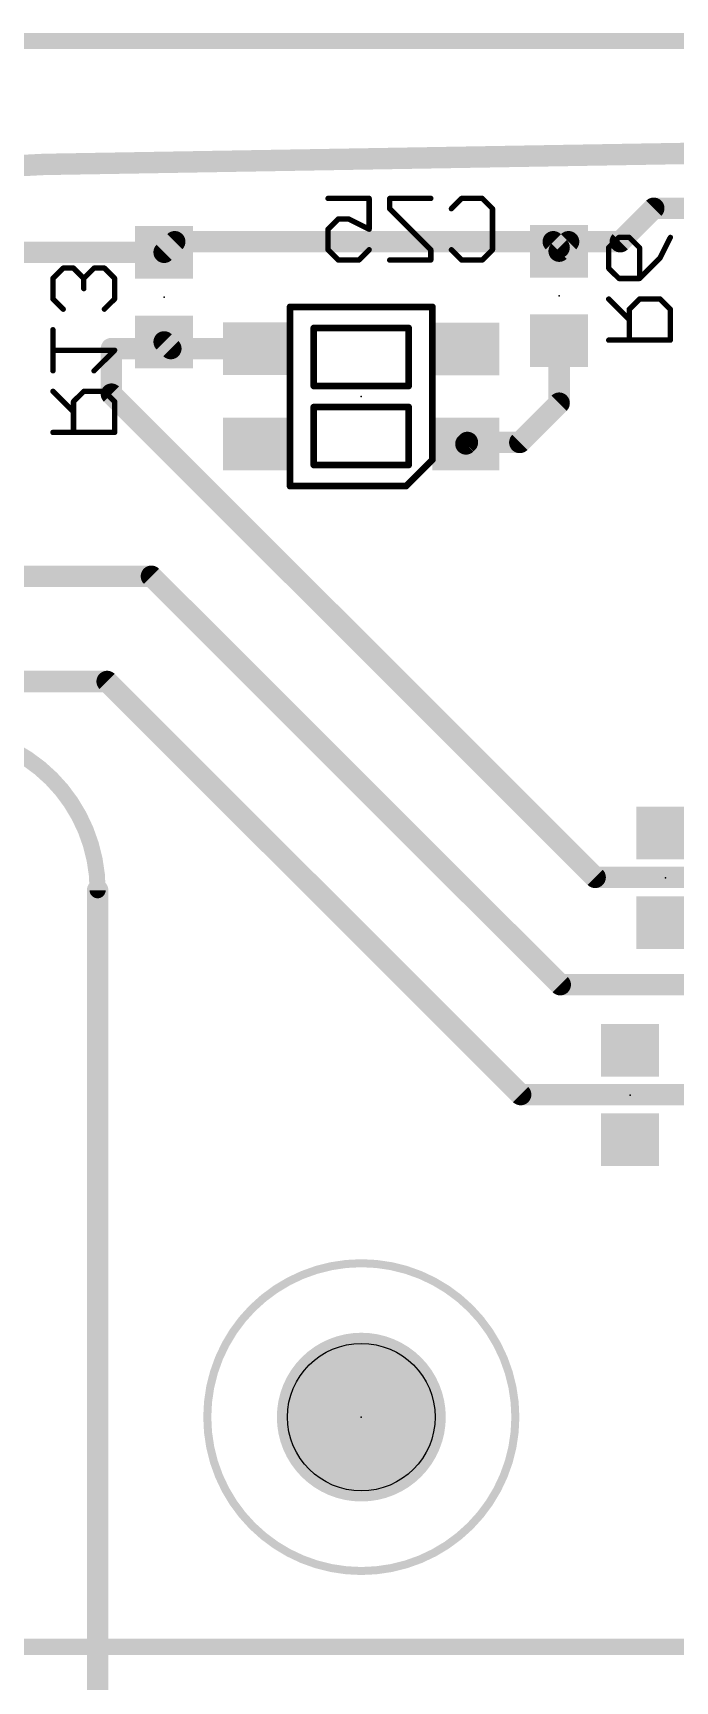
# Model space of a CAD drawing. Extents: x 220 to 372, y -1 to 71.
# Drawn here: x 274.61 to 286.79, y 39.99 to 71.27 of the extents above; entities that cross this region are included whole.
import ezdxf

# ---------------------------------------------------------------- set-up
doc = ezdxf.new("R2010")
doc.units = 0
for name, color, linetype in [('16', 175, 'CONTINUOUS'), ('20', 7, 'CONTINUOUS'), ('22', 253, 'CONTINUOUS'), ('24', 7, 'CONTINUOUS'), ('26', 253, 'CONTINUOUS'), ('29', 253, 'CONTINUOUS')]:
    doc.layers.add(name, color=color, linetype=linetype)

# ---------------------------------------------------------------- blocks, each defined once
blk = doc.blocks.new('RECT')
blk.add_solid([(-0.5, -0.5), (0.5, -0.5), (-0.5, 0.5), (0.5, 0.5)])

msp = doc.modelspace()

# ---------------------------------------------------------------- linework, layer by layer
at = {"layer": '16'}
for points, const_width in [([(246.38, 71.12), (345.44, 71.12)], 0.3048), ([(286.385, 67.945), (285.75, 67.31)], 0.4064), ([(292.1, 67.945), (286.385, 67.945)], 0.4064), ([(277.1011, 67.1089), (273.4839, 67.1089)], 0.4064), ([(277.3022, 67.31), (277.1011, 67.1089)], 0.4064), ([(284.48, 67.31), (277.3022, 67.31)], 0.4064), ([(284.5906, 67.1994), (284.48, 67.31)], 0.4064), ([(284.7701, 67.31), (284.5906, 67.1305)], 0.4064), ([(284.5906, 67.1305), (284.5906, 67.1994)], 0.4064), ([(285.75, 67.31), (284.7701, 67.31)], 0.4064), ([(278.8532, 65.2819), (276.1019, 65.2819)], 0.4064), ([(276.1019, 65.2819), (276.1019, 64.4168)], 0.4064), ([(277.2281, 65.2819), (277.1011, 65.4089)], 0.4064), ([(278.8532, 65.2819), (277.2281, 65.2819)], 0.4064), ([(284.5906, 65.4305), (284.5906, 64.2456)], 0.4064), ([(276.1019, 64.4168), (285.2738, 55.245)], 0.4064), ([(284.5906, 64.2456), (283.845, 63.5)], 0.4064), ([(282.8512, 63.5), (282.8232, 63.4719)], 0.4064), ([(283.845, 63.5), (282.8512, 63.5)], 0.4064), ([(262.255, 60.96), (276.86, 60.96)], 0.4064), ([(276.86, 60.96), (284.6118, 53.2082)], 0.4064), ([(276.0203, 58.9628), (258.1427, 58.9628)], 0.4064), ([(283.8612, 51.1219), (276.0203, 58.9628)], 0.4064), ([(285.2738, 55.245), (292.4152, 55.245)], 0.4064), ([(284.6118, 53.2082), (292.4541, 53.2082)], 0.4064), ([(283.8612, 51.1219), (292.4541, 51.1219)], 0.4064), ([(345.44, 40.64), (246.38, 40.64)], 0.3048)]:
    msp.add_lwpolyline(points, dxfattribs=dict(at, const_width=const_width))
at = {"layer": '16', "const_width": 0.2032}
for points in [[(286.385, 68.0466, 1), (286.385, 67.8434)], [(286.4568, 67.8732, 1), (286.3132, 68.0168)], [(277.0293, 67.1807, 1), (277.1729, 67.0371)], [(277.1011, 67.0073, 1), (277.1011, 67.2105)], [(277.3022, 67.4116, 1), (277.3022, 67.2084)], [(277.374, 67.2382, 1), (277.2304, 67.3818)], [(284.5518, 67.3818, 1), (284.4082, 67.2382)], [(284.48, 67.2084, 1), (284.48, 67.4116)], [(284.6922, 67.1994, 1), (284.489, 67.1994)], [(284.5188, 67.2024, 1), (284.6624, 67.0587)], [(284.5188, 67.1276, 1), (284.6624, 67.2712)], [(284.7701, 67.4116, 1), (284.7701, 67.2084)], [(284.8419, 67.2382, 1), (284.6982, 67.3818)], [(285.6782, 67.3818, 1), (285.8218, 67.2382)], [(285.75, 67.2084, 1), (285.75, 67.4116)], [(284.489, 67.1305, 1), (284.6922, 67.1305)], [(276.1019, 65.3835, 1), (276.1019, 65.1803)], [(276.2035, 65.2819, 1), (276.0003, 65.2819)], [(277.1729, 65.4807, 1), (277.0293, 65.3371)], [(277.2281, 65.3835, 1), (277.2281, 65.1803)], [(277.1562, 65.2101, 1), (277.2999, 65.3537)], [(278.8532, 65.1803, 1), (278.8532, 65.3835)], [(278.8532, 65.1803, 1), (278.8532, 65.3835)], [(284.6922, 65.4305, 1), (284.489, 65.4305)], [(276.1737, 64.4887, 1), (276.0301, 64.345)], [(276.0003, 64.4168, 1), (276.2035, 64.4168)], [(284.6624, 64.1738, 1), (284.5188, 64.3174)], [(284.489, 64.2456, 1), (284.6922, 64.2456)], [(282.7513, 63.5437, 1), (282.895, 63.4001)], [(282.8512, 63.6016, 1), (282.8512, 63.3984)], [(282.9231, 63.4282, 1), (282.7794, 63.5718)], [(283.7732, 63.5718, 1), (283.9168, 63.4282)], [(283.845, 63.3984, 1), (283.845, 63.6016)], [(276.9318, 61.0318, 1), (276.7882, 60.8882)], [(276.86, 60.8584, 1), (276.86, 61.0616)], [(276.0921, 59.0347, 1), (275.9484, 58.891)], [(276.0203, 58.8612, 1), (276.0203, 59.0644)], [(285.2738, 55.3466, 1), (285.2738, 55.1434)], [(285.2019, 55.1732, 1), (285.3456, 55.3168)], [(284.6118, 53.3098, 1), (284.6118, 53.1066)], [(284.54, 53.1363, 1), (284.6837, 53.28)], [(283.8612, 51.2235, 1), (283.8612, 51.0203)], [(283.7894, 51.0501, 1), (283.933, 51.1937)]]:
    msp.add_lwpolyline(points, format="xyb", dxfattribs=at)
at = {"layer": '20'}
for points, const_width in [([(287.84, 69, 0.0256), (248.84, 67)], 0.4064), ([(275.84, 55, 0.4142), (272.84, 58)], 0.3048), ([(275.9416, 55, 1), (275.7384, 55)], 0.2032), ([(275.7638, 55, 1), (275.9162, 55)], 0.1524)]:
    msp.add_lwpolyline(points, format="xyb", dxfattribs=dict(at, const_width=const_width))
at = {"layer": '20', "const_width": 0.4064}
msp.add_lwpolyline([(275.84, 31), (275.84, 55)], dxfattribs=at)
at = {"layer": '20'}
msp.add_circle((280.84, 45), 1.4, dxfattribs=at)
at = {"layer": '22'}
for points, const_width in [([(279.4882, 66.1037, 1), (279.4882, 66.0402)], 0.0635), ([(279.5199, 66.0719, 1), (279.4564, 66.0719)], 0.0635), ([(282.2199, 66.0719, 1), (282.1564, 66.0719)], 0.0635), ([(282.1882, 66.0402, 1), (282.1882, 66.1037)], 0.0635), ([(279.9382, 65.7037, 1), (279.9382, 65.6402)], 0.0635), ([(279.9699, 65.6719, 1), (279.9064, 65.6719)], 0.0635), ([(281.7699, 65.6719, 1), (281.7064, 65.6719)], 0.0635), ([(281.7382, 65.6402, 1), (281.7382, 65.7037)], 0.0635), ([(279.9382, 64.6037, 1), (279.9382, 64.5402)], 0.0635), ([(279.9064, 64.5719, 1), (279.9699, 64.5719)], 0.0635), ([(281.7064, 64.5719, 1), (281.7699, 64.5719)], 0.0635), ([(281.7382, 64.5402, 1), (281.7382, 64.6037)], 0.0635), ([(279.9382, 64.2037, 1), (279.9382, 64.1402)], 0.0635), ([(279.9699, 64.1719, 1), (279.9064, 64.1719)], 0.0635), ([(281.7699, 64.1719, 1), (281.7064, 64.1719)], 0.0635), ([(281.7382, 64.1402, 1), (281.7382, 64.2037)], 0.0635), ([(282.1564, 63.1719, 1), (282.2199, 63.1719)], 0.0635), ([(282.2106, 63.1495, 1), (282.1657, 63.1944)], 0.0635), ([(279.9382, 63.1037, 1), (279.9382, 63.0402)], 0.0635), ([(279.9064, 63.0719, 1), (279.9699, 63.0719)], 0.0635), ([(281.7064, 63.0719, 1), (281.7699, 63.0719)], 0.0635), ([(281.7382, 63.0402, 1), (281.7382, 63.1037)], 0.0635), ([(279.4882, 62.7037, 1), (279.4882, 62.6402)], 0.0635), ([(279.4564, 62.6719, 1), (279.5199, 62.6719)], 0.0635), ([(281.6657, 62.6944, 1), (281.7106, 62.6495)], 0.0635), ([(281.6882, 62.6402, 1), (281.6882, 62.7037)], 0.0635), ([(280.84, 42.079, 1), (280.84, 47.921, 1), (280.84, 42.079)], 0.1524), ([(280.84, 43.5, 1), (280.84, 46.5, 1), (280.84, 43.5)], 0.2032)]:
    msp.add_lwpolyline(points, format="xyb", dxfattribs=dict(at, const_width=const_width))
at = {"layer": '22', "const_width": 0.127}
for points in [[(279.4882, 62.6719), (279.4882, 66.0719)], [(279.4882, 66.0719), (282.1882, 66.0719)], [(282.1882, 66.0719), (282.1882, 63.1719)], [(281.7382, 65.6719), (279.9382, 65.6719)], [(279.9382, 65.6719), (279.9382, 64.5719)], [(281.7382, 64.5719), (281.7382, 65.6719)], [(279.9382, 64.5719), (281.7382, 64.5719)], [(281.7382, 64.1719), (279.9382, 64.1719)], [(279.9382, 64.1719), (279.9382, 63.0719)], [(281.7382, 63.0719), (281.7382, 64.1719)], [(282.1882, 63.1719), (281.6882, 62.6719)], [(279.9382, 63.0719), (281.7382, 63.0719)], [(281.6882, 62.6719), (279.4882, 62.6719)]]:
    msp.add_lwpolyline(points, dxfattribs=at)
at = {"layer": '24'}
for p in [(277.1011, 66.2589), (284.5906, 66.2805), (280.8382, 64.3719), (286.6056, 55.2353), (285.9361, 51.1136), (280.84, 45)]:
    msp.add_point(p, dxfattribs=at)
at = {"layer": '26', "const_width": 0.1016}
for points in [[(280.209, 68.1321), (280.9886, 68.1321)], [(280.9886, 68.1321), (280.9886, 67.5474)], [(282.158, 68.1321), (281.3784, 68.1321)], [(281.3784, 68.1321), (281.3784, 67.9372)], [(281.3784, 67.9372), (282.158, 67.1576)], [(282.5478, 67.9372), (282.7427, 68.1321)], [(282.7427, 68.1321), (283.1325, 68.1321)], [(283.1325, 68.1321), (283.3274, 67.9372)], [(283.3274, 67.9372), (283.3274, 67.1576)], [(280.4039, 67.7423), (280.209, 67.5474)], [(280.209, 67.5474), (280.209, 67.1576)], [(280.5988, 67.7423), (280.4039, 67.7423)], [(280.9886, 67.5474), (280.5988, 67.7423)], [(285.5304, 67.1964), (285.7253, 67.3913)], [(285.7253, 67.3913), (285.9202, 67.3913)], [(285.9202, 67.3913), (286.1151, 67.1964)], [(286.6998, 67.3913), (286.5049, 67.0015)], [(280.209, 67.1576), (280.4039, 66.9627)], [(280.4039, 66.9627), (280.7937, 66.9627)], [(280.7937, 66.9627), (280.9886, 67.1576)], [(282.158, 66.9627), (281.3784, 66.9627)], [(282.158, 67.1576), (282.158, 66.9627)], [(282.7427, 66.9627), (282.5478, 67.1576)], [(283.1325, 66.9627), (282.7427, 66.9627)], [(283.3274, 67.1576), (283.1325, 66.9627)], [(285.5304, 66.8066), (285.5304, 67.1964)], [(286.1151, 67.1964), (286.1151, 66.6117)], [(286.5049, 67.0015), (286.1151, 66.6117)], [(275.1878, 66.8089), (274.9929, 66.614)], [(274.9929, 66.614), (274.9929, 66.2242)], [(275.3827, 66.8089), (275.1878, 66.8089)], [(275.5776, 66.614), (275.3827, 66.8089)], [(275.7725, 66.8089), (275.5776, 66.614)], [(275.5776, 66.614), (275.5776, 66.4191)], [(275.9674, 66.8089), (275.7725, 66.8089)], [(276.1623, 66.614), (275.9674, 66.8089)], [(276.1623, 66.2242), (276.1623, 66.614)], [(285.7253, 66.6117), (285.5304, 66.8066)], [(286.1151, 66.6117), (285.7253, 66.6117)], [(274.9929, 66.2242), (275.1878, 66.0293)], [(275.9674, 66.0293), (276.1623, 66.2242)], [(285.9202, 65.8321), (285.5304, 66.2219)], [(286.1151, 66.2219), (285.9202, 66.027)], [(285.9202, 66.027), (285.9202, 65.4423)], [(286.5049, 66.2219), (286.1151, 66.2219)], [(286.6998, 66.027), (286.5049, 66.2219)], [(286.6998, 65.4423), (286.6998, 66.027)], [(274.9929, 64.8599), (274.9929, 65.6395)], [(285.5304, 65.4423), (286.6998, 65.4423)], [(276.1623, 65.2497), (274.9929, 65.2497)], [(275.7725, 64.8599), (276.1623, 65.2497)], [(275.3827, 64.0803), (274.9929, 64.4701)], [(275.5776, 64.4701), (275.3827, 64.2752)], [(275.9674, 64.4701), (275.5776, 64.4701)], [(276.1623, 64.2752), (275.9674, 64.4701)], [(275.3827, 64.2752), (275.3827, 63.6905)], [(276.1623, 63.6905), (276.1623, 64.2752)], [(274.9929, 63.6905), (276.1623, 63.6905)]]:
    msp.add_lwpolyline(points, dxfattribs=at)
at = {"layer": '26', "const_width": 0.0508}
for points in [[(280.209, 68.1575, 1), (280.209, 68.1067)], [(281.014, 68.1321, 1), (280.9632, 68.1321)], [(280.9886, 68.1067, 1), (280.9886, 68.1575)], [(281.3963, 67.9552, 1), (281.3604, 67.9192)], [(281.3784, 68.1575, 1), (281.3784, 68.1067)], [(281.4038, 68.1321, 1), (281.353, 68.1321)], [(281.353, 67.9372, 1), (281.4038, 67.9372)], [(282.158, 68.1067, 1), (282.158, 68.1575)], [(282.5298, 67.9552, 1), (282.5657, 67.9192)], [(282.7427, 68.1575, 1), (282.7427, 68.1067)], [(282.7606, 68.1141, 1), (282.7247, 68.1501)], [(283.1504, 68.1501, 1), (283.1145, 68.1141)], [(283.1325, 68.1067, 1), (283.1325, 68.1575)], [(283.3528, 67.9372, 1), (283.302, 67.9372)], [(283.3094, 67.9192, 1), (283.3453, 67.9552)], [(280.191, 67.5654, 1), (280.2269, 67.5294)], [(280.2344, 67.5474, 1), (280.1836, 67.5474)], [(280.4039, 67.7677, 1), (280.4039, 67.7169)], [(280.4218, 67.7243, 1), (280.3859, 67.7603)], [(280.6101, 67.765, 1), (280.5874, 67.7196)], [(280.5988, 67.7169, 1), (280.5988, 67.7677)], [(280.9632, 67.5474, 1), (281.014, 67.5474)], [(280.9772, 67.5247, 1), (280.9999, 67.5701)], [(285.7253, 67.4167, 1), (285.7253, 67.3659)], [(285.7433, 67.3734, 1), (285.7073, 67.4093)], [(285.9382, 67.4093, 1), (285.9022, 67.3734)], [(285.9202, 67.3659, 1), (285.9202, 67.4167)], [(286.7225, 67.38, 1), (286.6771, 67.4027)], [(280.2269, 67.1756, 1), (280.191, 67.1396)], [(280.1836, 67.1576, 1), (280.2344, 67.1576)], [(280.4039, 66.9881, 1), (280.4039, 66.9373)], [(280.3859, 66.9447, 1), (280.4218, 66.9807)], [(280.7757, 66.9807, 1), (280.8116, 66.9447)], [(280.7937, 66.9373, 1), (280.7937, 66.9881)], [(281.0065, 67.1396, 1), (280.9706, 67.1756)], [(281.3784, 66.9881, 1), (281.3784, 66.9373)], [(282.1834, 67.1576, 1), (282.1326, 67.1576)], [(282.1326, 66.9627, 1), (282.1834, 66.9627)], [(282.14, 67.1396, 1), (282.1759, 67.1756)], [(282.158, 66.9373, 1), (282.158, 66.9881)], [(282.5657, 67.1756, 1), (282.5298, 67.1396)], [(282.7427, 66.9881, 1), (282.7427, 66.9373)], [(282.7247, 66.9447, 1), (282.7606, 66.9807)], [(283.1145, 66.9807, 1), (283.1504, 66.9447)], [(283.1325, 66.9373, 1), (283.1325, 66.9881)], [(283.302, 67.1576, 1), (283.3528, 67.1576)], [(283.3453, 67.1396, 1), (283.3094, 67.1756)], [(285.5558, 67.1964, 1), (285.505, 67.1964)], [(285.5124, 67.2144, 1), (285.5484, 67.1785)], [(286.1405, 67.1964, 1), (286.0897, 67.1964)], [(286.0971, 67.1785, 1), (286.1331, 67.2144)], [(286.4822, 67.0129, 1), (286.5276, 66.9902)], [(286.5229, 66.9836, 1), (286.4869, 67.0195)], [(274.9749, 66.632, 1), (275.0109, 66.596)], [(275.0183, 66.614, 1), (274.9675, 66.614)], [(275.1878, 66.8343, 1), (275.1878, 66.7835)], [(275.2058, 66.7909, 1), (275.1698, 66.8269)], [(275.4007, 66.8269, 1), (275.3647, 66.7909)], [(275.3827, 66.7835, 1), (275.3827, 66.8343)], [(275.5596, 66.632, 1), (275.5956, 66.596)], [(275.603, 66.614, 1), (275.5522, 66.614)], [(275.5596, 66.596, 1), (275.5956, 66.632)], [(275.7725, 66.8343, 1), (275.7725, 66.7835)], [(275.7905, 66.7909, 1), (275.7545, 66.8269)], [(275.9854, 66.8269, 1), (275.9494, 66.7909)], [(275.9674, 66.7835, 1), (275.9674, 66.8343)], [(276.1877, 66.614, 1), (276.1369, 66.614)], [(276.1443, 66.596, 1), (276.1803, 66.632)], [(285.5484, 66.8246, 1), (285.5124, 66.7887)], [(285.505, 66.8066, 1), (285.5558, 66.8066)], [(285.7253, 66.6371, 1), (285.7253, 66.5863)], [(285.7073, 66.5938, 1), (285.7433, 66.6297)], [(286.0971, 66.6297, 1), (286.1331, 66.5938)], [(286.0897, 66.6117, 1), (286.1405, 66.6117)], [(286.1151, 66.5863, 1), (286.1151, 66.6371)], [(275.5522, 66.4191, 1), (275.603, 66.4191)], [(275.0109, 66.2422, 1), (274.9749, 66.2062)], [(274.9675, 66.2242, 1), (275.0183, 66.2242)], [(275.1698, 66.0113, 1), (275.2058, 66.0473)], [(275.9494, 66.0473, 1), (275.9854, 66.0113)], [(276.1369, 66.2242, 1), (276.1877, 66.2242)], [(276.1803, 66.2062, 1), (276.1443, 66.2422)], [(285.5484, 66.2399, 1), (285.5124, 66.204)], [(285.9456, 66.027, 1), (285.8948, 66.027)], [(285.9022, 66.045, 1), (285.9382, 66.0091)], [(286.1151, 66.2473, 1), (286.1151, 66.1965)], [(286.1331, 66.204, 1), (286.0971, 66.2399)], [(286.5229, 66.2399, 1), (286.4869, 66.204)], [(286.5049, 66.1965, 1), (286.5049, 66.2473)], [(286.7252, 66.027, 1), (286.6744, 66.027)], [(286.6818, 66.0091, 1), (286.7178, 66.045)], [(285.9022, 65.8142, 1), (285.9382, 65.8501)], [(275.0183, 65.6395, 1), (274.9675, 65.6395)], [(285.5304, 65.4677, 1), (285.5304, 65.4169)], [(285.8948, 65.4423, 1), (285.9456, 65.4423)], [(286.6744, 65.4423, 1), (286.7252, 65.4423)], [(286.6998, 65.4169, 1), (286.6998, 65.4677)], [(274.9929, 65.2751, 1), (274.9929, 65.2243)], [(276.1803, 65.2317, 1), (276.1443, 65.2677)], [(276.1623, 65.2243, 1), (276.1623, 65.2751)], [(274.9675, 64.8599, 1), (275.0183, 64.8599)], [(275.7545, 64.8779, 1), (275.7905, 64.8419)], [(275.0109, 64.4881, 1), (274.9749, 64.4521)], [(275.5776, 64.4955, 1), (275.5776, 64.4447)], [(275.5956, 64.4521, 1), (275.5596, 64.4881)], [(275.9854, 64.4881, 1), (275.9494, 64.4521)], [(275.9674, 64.4447, 1), (275.9674, 64.4955)], [(275.3647, 64.2932, 1), (275.4007, 64.2572)], [(275.4081, 64.2752, 1), (275.3573, 64.2752)], [(276.1877, 64.2752, 1), (276.1369, 64.2752)], [(276.1443, 64.2572, 1), (276.1803, 64.2932)], [(275.3647, 64.0623, 1), (275.4007, 64.0983)], [(274.9929, 63.7159, 1), (274.9929, 63.6651)], [(275.3573, 63.6905, 1), (275.4081, 63.6905)], [(276.1369, 63.6905, 1), (276.1877, 63.6905)], [(276.1623, 63.6651, 1), (276.1623, 63.7159)]]:
    msp.add_lwpolyline(points, format="xyb", dxfattribs=at)
at = {"layer": '29', "const_width": 1.5016}
msp.add_lwpolyline([(280.84, 44.2492, 1), (280.84, 45.7508, 1), (280.84, 44.2492)], format="xyb", dxfattribs=at)

# ---------------------------------------------------------------- block references
at = {"layer": '16', "yscale": 1.1}
for p, rotation in [((277.1011, 67.1089), 270), ((284.5906, 67.1305), 90), ((277.1011, 65.4089), 270), ((284.5906, 65.4305), 90), ((286.6056, 56.0853), 90), ((286.6056, 54.3853), 90), ((285.9361, 51.9636), 90), ((285.9361, 50.2636), 90)]:
    msp.add_blockref('RECT', p, dxfattribs=dict(at, rotation=rotation))
at = {"layer": '16', "xscale": 1.27, "rotation": 180}
for p in [(278.8532, 65.2819), (282.8232, 65.2719), (278.8532, 63.4719), (282.8232, 63.4719)]:
    msp.add_blockref('RECT', p, dxfattribs=at)

doc.saveas('drawing.dxf')
